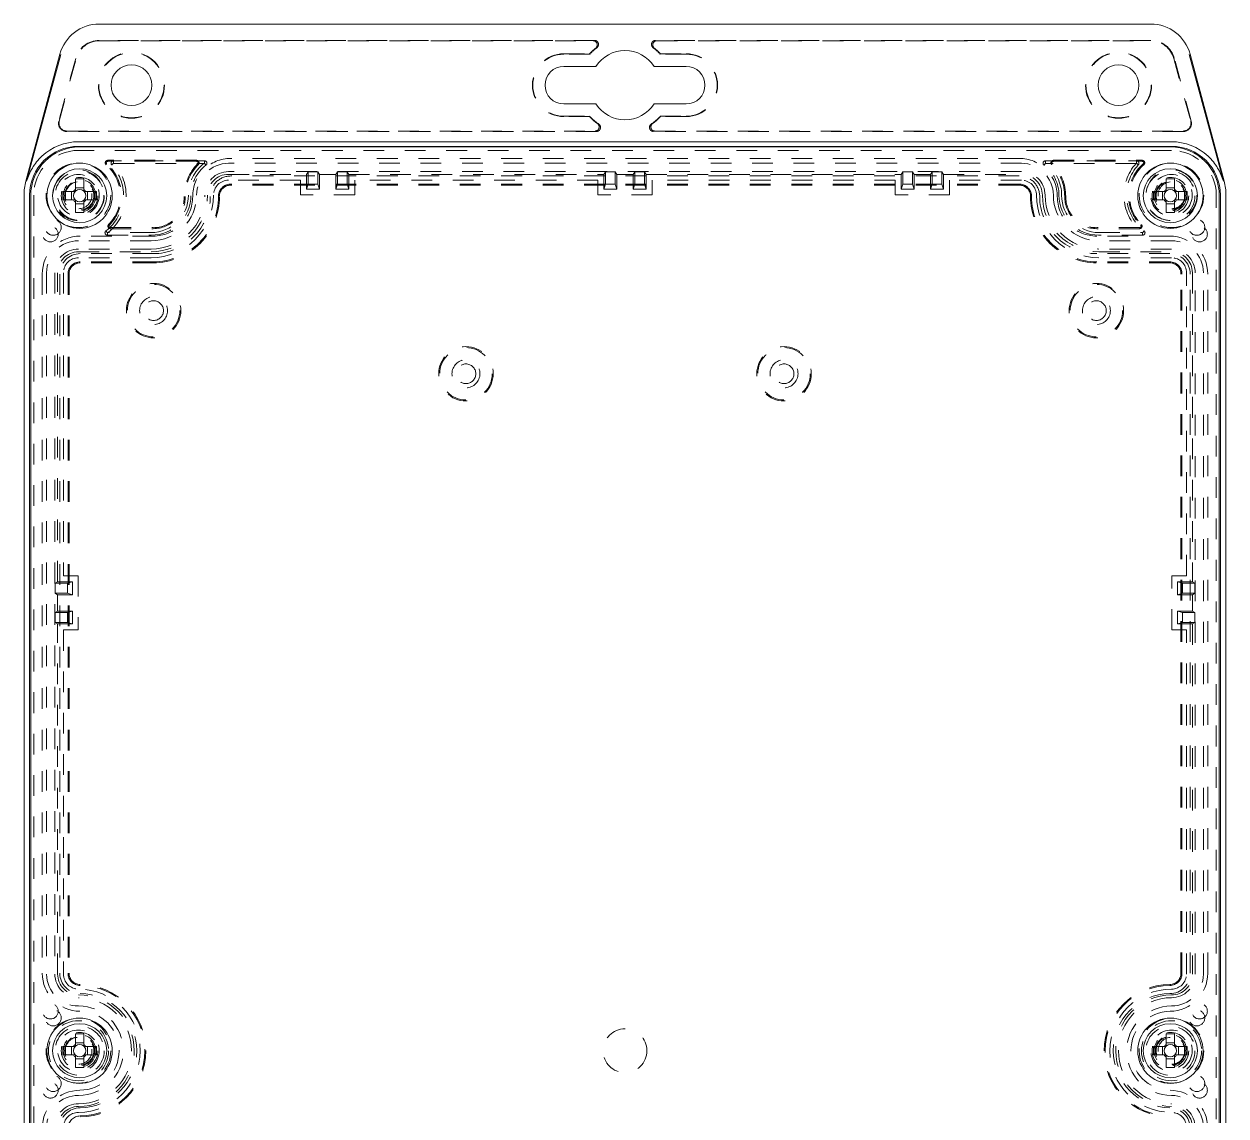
# Model space of a CAD drawing. Header units: inches. Extents: x 0.3 to 33.9, y 0.2 to 21.7.
# Drawn here: x 6.32 to 12.12, y 13.47 to 18.74 of the extents above; entities that cross this region are included whole.
import ezdxf

# ---------------------------------------------------------------- set-up
doc = ezdxf.new("R2010")
doc.units = ezdxf.units.IN
doc.header["$MEASUREMENT"] = 0
doc.linetypes.add('SLD-Dashed', pattern=[0.075, 0.05, -0.025])
doc.linetypes.add('SLD-Solid', pattern=[0])

msp = doc.modelspace()

# ---------------------------------------------------------------- linework, layer by layer
at = {"color": 7, "linetype": 'SLD-Solid', "lineweight": 15}
for p, q in [((11.7597, 18.7385), (6.6857, 18.7385)), ((6.4955, 18.5926), (6.3314, 17.9799)), ((6.335, 17.979), (6.4992, 18.5916)), ((11.9462, 18.5916), (12.1104, 17.979)), ((12.114, 17.9799), (11.9499, 18.5926)), ((8.9274, 18.5338), (9.082, 18.5338)), ((9.3634, 18.5338), (9.518, 18.5338)), ((9.082, 18.3527), (8.9274, 18.3527)), ((9.518, 18.3527), (9.3634, 18.3527)), ((11.8602, 18.1703), (6.5852, 18.1703)), ((11.8602, 18.1479), (6.5852, 18.1479)), ((11.8547, 18.1454), (6.5907, 18.1454)), ((6.5704, 17.9909), (6.611, 17.9909)), ((6.5704, 17.9432), (6.5704, 17.9909)), ((6.611, 17.9909), (6.611, 17.9432)), ((11.8344, 17.9909), (11.875, 17.9909)), ((11.8344, 17.9432), (11.8344, 17.9909)), ((11.875, 17.9909), (11.875, 17.9432)), ((6.5093, 17.9297), (6.557, 17.9297)), ((6.5093, 17.8892), (6.5093, 17.9297)), ((6.552, 17.9297), (6.552, 17.8892)), ((6.5604, 17.9297), (6.557, 17.9297)), ((6.611, 17.9481), (6.5704, 17.9481)), ((6.5704, 17.9432), (6.5704, 17.9397)), ((6.611, 17.9397), (6.611, 17.9432)), ((6.6245, 17.9297), (6.621, 17.9297)), ((6.6245, 17.9297), (6.6721, 17.9297)), ((6.6294, 17.8892), (6.6294, 17.9297)), ((6.6721, 17.9297), (6.6721, 17.8892)), ((11.7733, 17.9297), (11.821, 17.9297)), ((11.7733, 17.8892), (11.7733, 17.9297)), ((11.816, 17.9297), (11.816, 17.8892)), ((11.8244, 17.9297), (11.821, 17.9297)), ((11.875, 17.9481), (11.8344, 17.9481)), ((11.8344, 17.9432), (11.8344, 17.9397)), ((11.875, 17.9397), (11.875, 17.9432)), ((11.8885, 17.9297), (11.885, 17.9297)), ((11.8885, 17.9297), (11.9361, 17.9297)), ((11.8934, 17.8892), (11.8934, 17.9297)), ((11.9361, 17.9297), (11.9361, 17.8892)), ((6.3224, 17.9119), (6.3224, 9.6509)), ((6.3492, 17.9119), (6.3492, 9.6509)), ((6.3547, 17.9094), (6.3547, 9.6534)), ((6.557, 17.8892), (6.5093, 17.8892)), ((6.557, 17.8892), (6.5604, 17.8892)), ((6.5704, 17.8791), (6.5704, 17.8757)), ((6.5704, 17.828), (6.5704, 17.8757)), ((6.5704, 17.8707), (6.611, 17.8707)), ((6.611, 17.8757), (6.611, 17.8791)), ((6.611, 17.8757), (6.611, 17.828)), ((6.621, 17.8892), (6.6245, 17.8892)), ((6.6721, 17.8892), (6.6245, 17.8892)), ((11.821, 17.8892), (11.7733, 17.8892)), ((11.821, 17.8892), (11.8244, 17.8892)), ((11.8344, 17.8791), (11.8344, 17.8757)), ((11.8344, 17.828), (11.8344, 17.8757)), ((11.8344, 17.8707), (11.875, 17.8707)), ((11.875, 17.8757), (11.875, 17.8791)), ((11.875, 17.8757), (11.875, 17.828)), ((11.885, 17.8892), (11.8885, 17.8892)), ((11.9361, 17.8892), (11.8885, 17.8892)), ((12.0907, 9.6534), (12.0907, 17.9094)), ((12.0962, 9.6509), (12.0962, 17.9119)), ((12.123, 9.6509), (12.123, 17.9119)), ((6.611, 17.828), (6.5704, 17.828)), ((11.875, 17.828), (11.8344, 17.828)), ((6.5704, 13.8629), (6.611, 13.8629)), ((6.5704, 13.8152), (6.5704, 13.8629)), ((6.611, 13.8201), (6.5704, 13.8201)), ((6.5704, 13.8152), (6.5704, 13.8117)), ((6.611, 13.8629), (6.611, 13.8152)), ((6.611, 13.8117), (6.611, 13.8152)), ((11.8344, 13.8629), (11.875, 13.8629)), ((11.8344, 13.8152), (11.8344, 13.8629)), ((11.875, 13.8201), (11.8344, 13.8201)), ((11.8344, 13.8152), (11.8344, 13.8117)), ((11.875, 13.8629), (11.875, 13.8152)), ((11.875, 13.8117), (11.875, 13.8152)), ((6.5093, 13.8017), (6.557, 13.8017)), ((6.5093, 13.7612), (6.5093, 13.8017)), ((6.557, 13.7612), (6.5093, 13.7612)), ((6.552, 13.8017), (6.552, 13.7612)), ((6.5604, 13.8017), (6.557, 13.8017)), ((6.557, 13.7612), (6.5604, 13.7612)), ((6.5704, 13.7511), (6.5704, 13.7477)), ((6.5704, 13.7), (6.5704, 13.7477)), ((6.611, 13.7477), (6.611, 13.7511)), ((6.611, 13.7477), (6.611, 13.7)), ((6.6245, 13.8017), (6.621, 13.8017)), ((6.621, 13.7612), (6.6245, 13.7612)), ((6.6245, 13.8017), (6.6721, 13.8017)), ((6.6721, 13.7612), (6.6245, 13.7612)), ((6.6294, 13.7612), (6.6294, 13.8017)), ((6.6721, 13.8017), (6.6721, 13.7612)), ((11.7733, 13.8017), (11.821, 13.8017)), ((11.7733, 13.7612), (11.7733, 13.8017)), ((11.821, 13.7612), (11.7733, 13.7612)), ((11.816, 13.8017), (11.816, 13.7612)), ((11.8244, 13.8017), (11.821, 13.8017)), ((11.821, 13.7612), (11.8244, 13.7612)), ((11.8344, 13.7511), (11.8344, 13.7477)), ((11.8344, 13.7), (11.8344, 13.7477)), ((11.875, 13.7477), (11.875, 13.7511)), ((11.875, 13.7477), (11.875, 13.7)), ((11.8885, 13.8017), (11.885, 13.8017)), ((11.885, 13.7612), (11.8885, 13.7612)), ((11.8885, 13.8017), (11.9361, 13.8017)), ((11.9361, 13.7612), (11.8885, 13.7612)), ((11.8934, 13.7612), (11.8934, 13.8017)), ((11.9361, 13.8017), (11.9361, 13.7612)), ((6.5704, 13.7427), (6.611, 13.7427)), ((6.611, 13.7), (6.5704, 13.7)), ((11.8344, 13.7427), (11.875, 13.7427)), ((11.875, 13.7), (11.8344, 13.7))]:
    msp.add_line(p, q, dxfattribs=at)
at = {"color": 7, "linetype": 'SLD-Dashed', "lineweight": 0}
for p, q in [((9.0751, 18.6597), (6.6857, 18.6597)), ((6.6857, 18.6577), (9.069, 18.6577)), ((11.7597, 18.6597), (9.3703, 18.6597)), ((9.3764, 18.6577), (11.7597, 18.6577)), ((6.5716, 18.5722), (6.4904, 18.2693)), ((6.4924, 18.2688), (6.5736, 18.5717)), ((8.9274, 18.5949), (9.0519, 18.5949)), ((9.0528, 18.5928), (8.9274, 18.5928)), ((9.0519, 18.5949), (9.0528, 18.5928)), ((9.3935, 18.5949), (9.3926, 18.5928)), ((9.518, 18.5928), (9.3926, 18.5928)), ((9.3935, 18.5949), (9.518, 18.5949)), ((11.8718, 18.5717), (11.953, 18.2688)), ((11.955, 18.2693), (11.8738, 18.5722)), ((8.9274, 18.2936), (9.0528, 18.2936)), ((9.0519, 18.2915), (8.9274, 18.2915)), ((9.0519, 18.2915), (9.0528, 18.2936)), ((9.3935, 18.2915), (9.3926, 18.2936)), ((9.3926, 18.2936), (9.518, 18.2936)), ((9.518, 18.2915), (9.3935, 18.2915)), ((6.5284, 18.2218), (9.0782, 18.2218)), ((9.0848, 18.2197), (6.5284, 18.2197)), ((11.917, 18.2197), (9.3606, 18.2197)), ((9.3672, 18.2218), (11.917, 18.2218)), ((11.8602, 18.1282), (6.5852, 18.1282)), ((7.155, 18.0804), (6.7263, 18.0804)), ((7.155, 18.0756), (6.7263, 18.0756)), ((6.7543, 18.0661), (6.7455, 18.0582)), ((6.7543, 18.0661), (6.7543, 18.0779)), ((7.1934, 18.0779), (6.7543, 18.0779)), ((6.7562, 18.0652), (6.7543, 18.0661)), ((6.7562, 18.0652), (7.1908, 18.0652)), ((7.1934, 18.0661), (7.1934, 18.0779)), ((7.1934, 18.0661), (7.2005, 18.0567)), ((11.1362, 18.0659), (7.3092, 18.0659)), ((11.1257, 18.0898), (7.3197, 18.0898)), ((11.252, 18.0661), (11.2449, 18.0567)), ((11.252, 18.0779), (11.6911, 18.0779)), ((11.252, 18.0661), (11.252, 18.0779)), ((11.6892, 18.0652), (11.2546, 18.0652)), ((11.2904, 18.0804), (11.7191, 18.0804)), ((11.2904, 18.0756), (11.7191, 18.0756)), ((11.6892, 18.0652), (11.6911, 18.0661)), ((11.6911, 18.0661), (11.6911, 18.0779)), ((11.6911, 18.0661), (11.6999, 18.0582)), ((11.1362, 18.0259), (7.3092, 18.0259)), ((7.3092, 18.0127), (7.6851, 18.0127)), ((7.6561, 17.9843), (7.3092, 17.9843)), ((11.1257, 18.0048), (7.3197, 18.0048)), ((7.6561, 17.9137), (7.6561, 17.9843)), ((7.6851, 18.0127), (7.693, 18.025)), ((7.6851, 18.0127), (7.6851, 17.9404)), ((7.693, 18.025), (7.74, 18.025)), ((7.693, 17.965), (7.693, 18.025)), ((7.74, 18.025), (7.7478, 18.0127)), ((7.74, 18.025), (7.74, 17.965)), ((7.7478, 18.0127), (7.8266, 18.0127)), ((7.7478, 17.9404), (7.7478, 18.0127)), ((7.8266, 18.0127), (7.8344, 18.025)), ((7.8266, 18.0127), (7.8266, 17.9404)), ((7.8344, 18.025), (7.8814, 18.025)), ((7.8344, 17.965), (7.8344, 18.025)), ((7.8814, 18.025), (7.8893, 18.0127)), ((7.8814, 18.025), (7.8814, 17.965)), ((7.8893, 18.0127), (9.1206, 18.0127)), ((7.8893, 17.9404), (7.8893, 18.0127)), ((9.0916, 17.9843), (7.9183, 17.9843)), ((7.9183, 17.9843), (7.9183, 17.9137)), ((9.0916, 17.9137), (9.0916, 17.9843)), ((9.1206, 18.0127), (9.1285, 18.025)), ((9.1206, 18.0127), (9.1206, 17.9404)), ((9.1285, 18.025), (9.1755, 18.025)), ((9.1285, 17.965), (9.1285, 18.025)), ((9.1755, 18.025), (9.1833, 18.0127)), ((9.1755, 18.025), (9.1755, 17.965)), ((9.1833, 18.0127), (9.2621, 18.0127)), ((9.1833, 17.9404), (9.1833, 18.0127)), ((9.2699, 18.025), (9.2621, 18.0127)), ((9.2621, 17.9404), (9.2621, 18.0127)), ((9.3169, 18.025), (9.2699, 18.025)), ((9.2699, 18.025), (9.2699, 17.965)), ((9.3248, 18.0127), (9.3169, 18.025)), ((9.3169, 17.965), (9.3169, 18.025)), ((9.3248, 18.0127), (10.5561, 18.0127)), ((9.3248, 18.0127), (9.3248, 17.9404)), ((10.5271, 17.9843), (9.3538, 17.9843)), ((9.3538, 17.9843), (9.3538, 17.9137)), ((10.5271, 17.9137), (10.5271, 17.9843)), ((10.564, 18.025), (10.5561, 18.0127)), ((10.5561, 17.9404), (10.5561, 18.0127)), ((10.611, 18.025), (10.564, 18.025)), ((10.564, 18.025), (10.564, 17.965)), ((10.6188, 18.0127), (10.611, 18.025)), ((10.611, 17.965), (10.611, 18.025)), ((10.6188, 18.0127), (10.6976, 18.0127)), ((10.6188, 18.0127), (10.6188, 17.9404)), ((10.7054, 18.025), (10.6976, 18.0127)), ((10.6976, 17.9404), (10.6976, 18.0127)), ((10.7524, 18.025), (10.7054, 18.025)), ((10.7054, 18.025), (10.7054, 17.965)), ((10.7603, 18.0127), (10.7524, 18.025)), ((10.7524, 17.965), (10.7524, 18.025)), ((10.7603, 18.0127), (11.1362, 18.0127)), ((10.7603, 18.0127), (10.7603, 17.9404)), ((10.7893, 17.9843), (10.7893, 17.9137)), ((11.1362, 17.9843), (10.7893, 17.9843)), ((6.557, 17.9297), (6.552, 17.9297)), ((6.6294, 17.9297), (6.6245, 17.9297)), ((11.1257, 17.9654), (7.3197, 17.9654)), ((11.1257, 17.9607), (7.3197, 17.9607)), ((7.6851, 17.9404), (7.693, 17.965)), ((7.6851, 17.9404), (7.7478, 17.9404)), ((7.74, 17.965), (7.693, 17.965)), ((7.7478, 17.9404), (7.74, 17.965)), ((7.8266, 17.9404), (7.8344, 17.965)), ((7.8266, 17.9404), (7.8893, 17.9404)), ((7.8814, 17.965), (7.8344, 17.965)), ((7.8893, 17.9404), (7.8814, 17.965)), ((9.1206, 17.9404), (9.1285, 17.965)), ((9.1206, 17.9404), (9.1833, 17.9404)), ((9.1755, 17.965), (9.1285, 17.965)), ((9.1833, 17.9404), (9.1755, 17.965)), ((9.2621, 17.9404), (9.2699, 17.965)), ((9.3248, 17.9404), (9.2621, 17.9404)), ((9.2699, 17.965), (9.3169, 17.965)), ((9.3248, 17.9404), (9.3169, 17.965)), ((10.5561, 17.9404), (10.564, 17.965)), ((10.6188, 17.9404), (10.5561, 17.9404)), ((10.564, 17.965), (10.611, 17.965)), ((10.6188, 17.9404), (10.611, 17.965)), ((10.6976, 17.9404), (10.7054, 17.965)), ((10.7603, 17.9404), (10.6976, 17.9404)), ((10.7054, 17.965), (10.7524, 17.965)), ((10.7603, 17.9404), (10.7524, 17.965)), ((11.821, 17.9297), (11.816, 17.9297)), ((11.8934, 17.9297), (11.8885, 17.9297)), ((6.3689, 17.9119), (6.3689, 9.6509)), ((6.552, 17.8892), (6.557, 17.8892)), ((6.6245, 17.8892), (6.6294, 17.8892)), ((7.9183, 17.9137), (7.6561, 17.9137)), ((9.3538, 17.9137), (9.0916, 17.9137)), ((10.7893, 17.9137), (10.5271, 17.9137)), ((11.816, 17.8892), (11.821, 17.8892)), ((11.8885, 17.8892), (11.8934, 17.8892)), ((12.0765, 9.6509), (12.0765, 17.9119)), ((6.7393, 17.7553), (6.9457, 17.7553)), ((6.7393, 17.7504), (6.9457, 17.7504)), ((11.7061, 17.7553), (11.4997, 17.7553)), ((11.7061, 17.7504), (11.4997, 17.7504)), ((6.9352, 17.6919), (6.5852, 17.6919)), ((6.9457, 17.7148), (6.5937, 17.7148)), ((6.7249, 17.7307), (6.7177, 17.7401)), ((6.7249, 17.7307), (6.7249, 17.7189)), ((6.7249, 17.7189), (6.9352, 17.7189)), ((6.9352, 17.7316), (6.7275, 17.7316)), ((11.8517, 17.7148), (11.4997, 17.7148)), ((11.5102, 17.7316), (11.7179, 17.7316)), ((11.7205, 17.7189), (11.5102, 17.7189)), ((11.8602, 17.6919), (11.5102, 17.6919)), ((11.7205, 17.7307), (11.7277, 17.7401)), ((11.7205, 17.7307), (11.7205, 17.7189)), ((6.9352, 17.6519), (6.5852, 17.6519)), ((6.5852, 17.6387), (6.9352, 17.6387)), ((11.8602, 17.6519), (11.5102, 17.6519)), ((11.5102, 17.6387), (11.8602, 17.6387)), ((6.9352, 17.6103), (6.5852, 17.6103)), ((6.9457, 17.6298), (6.5937, 17.6298)), ((6.9457, 17.5904), (6.5937, 17.5904)), ((6.9457, 17.5857), (6.5937, 17.5857)), ((11.8517, 17.6298), (11.4997, 17.6298)), ((11.8517, 17.5904), (11.4997, 17.5904)), ((11.8517, 17.5857), (11.4997, 17.5857)), ((11.8602, 17.6103), (11.5102, 17.6103)), ((6.4103, 17.5314), (6.4103, 14.1554)), ((6.4312, 17.5379), (6.4312, 14.1514)), ((6.4712, 17.5379), (6.4712, 14.1514)), ((6.4844, 16.046), (6.4844, 17.5379)), ((6.4953, 17.5314), (6.4953, 14.1554)), ((6.5128, 17.5379), (6.5128, 16.075)), ((6.5347, 17.5314), (6.5347, 14.1554)), ((6.5394, 17.5314), (6.5394, 14.1554)), ((11.906, 14.1554), (11.906, 17.5314)), ((11.9107, 14.1554), (11.9107, 17.5314)), ((11.9326, 16.075), (11.9326, 17.5379)), ((11.9501, 14.1554), (11.9501, 17.5314)), ((11.961, 17.5379), (11.961, 16.046)), ((11.9742, 14.1514), (11.9742, 17.5379)), ((12.0142, 14.1514), (12.0142, 17.5379)), ((12.0351, 14.1554), (12.0351, 17.5314)), ((6.5128, 16.075), (6.5835, 16.075)), ((6.5835, 16.075), (6.5835, 15.8129)), ((11.8619, 16.075), (11.9326, 16.075)), ((11.8619, 15.8129), (11.8619, 16.075)), ((6.4721, 16.0382), (6.4844, 16.046)), ((6.4721, 15.9912), (6.4721, 16.0382)), ((6.4721, 16.0382), (6.5321, 16.0382)), ((6.5567, 16.046), (6.4844, 16.046)), ((6.5567, 16.046), (6.5321, 16.0382)), ((6.5321, 16.0382), (6.5321, 15.9912)), ((6.5567, 15.9833), (6.5567, 16.046)), ((11.8887, 16.046), (11.9133, 16.0382)), ((11.8887, 16.046), (11.961, 16.046)), ((11.8887, 15.9833), (11.8887, 16.046)), ((11.9733, 16.0382), (11.9133, 16.0382)), ((11.9133, 16.0382), (11.9133, 15.9912)), ((11.9733, 16.0382), (11.961, 16.046)), ((11.9733, 15.9912), (11.9733, 16.0382)), ((6.4844, 15.9833), (6.4721, 15.9912)), ((6.5321, 15.9912), (6.4721, 15.9912)), ((6.4844, 15.9045), (6.4844, 15.9833)), ((6.4844, 15.9833), (6.5567, 15.9833)), ((6.5567, 15.9833), (6.5321, 15.9912)), ((11.8887, 15.9833), (11.9133, 15.9912)), ((11.961, 15.9833), (11.8887, 15.9833)), ((11.9133, 15.9912), (11.9733, 15.9912)), ((11.961, 15.9833), (11.9733, 15.9912)), ((11.961, 15.9833), (11.961, 15.9045)), ((6.4721, 15.8967), (6.4844, 15.9045)), ((6.4721, 15.8497), (6.4721, 15.8967)), ((6.4721, 15.8967), (6.5321, 15.8967)), ((6.5567, 15.9045), (6.4844, 15.9045)), ((6.5567, 15.9045), (6.5321, 15.8967)), ((6.5321, 15.8967), (6.5321, 15.8497)), ((6.5567, 15.8418), (6.5567, 15.9045)), ((11.8887, 15.9045), (11.9133, 15.8967)), ((11.8887, 15.9045), (11.961, 15.9045)), ((11.8887, 15.8418), (11.8887, 15.9045)), ((11.9733, 15.8967), (11.9133, 15.8967)), ((11.9133, 15.8967), (11.9133, 15.8497)), ((11.9733, 15.8967), (11.961, 15.9045)), ((11.9733, 15.8497), (11.9733, 15.8967)), ((6.4844, 15.8418), (6.4721, 15.8497)), ((6.5321, 15.8497), (6.4721, 15.8497)), ((6.4844, 14.1514), (6.4844, 15.8418)), ((6.4844, 15.8418), (6.5567, 15.8418)), ((6.5567, 15.8418), (6.5321, 15.8497)), ((11.8887, 15.8418), (11.9133, 15.8497)), ((11.961, 15.8418), (11.8887, 15.8418)), ((11.9133, 15.8497), (11.9733, 15.8497)), ((11.961, 15.8418), (11.9733, 15.8497)), ((11.961, 15.8418), (11.961, 14.1514)), ((6.5835, 15.8129), (6.5128, 15.8129)), ((6.5128, 15.8129), (6.5128, 14.1514)), ((11.9326, 15.8129), (11.8619, 15.8129)), ((11.9326, 14.1514), (11.9326, 15.8129)), ((6.557, 13.8017), (6.552, 13.8017)), ((6.552, 13.7612), (6.557, 13.7612)), ((6.6294, 13.8017), (6.6245, 13.8017)), ((6.6245, 13.7612), (6.6294, 13.7612)), ((11.821, 13.8017), (11.816, 13.8017)), ((11.816, 13.7612), (11.821, 13.7612)), ((11.8934, 13.8017), (11.8885, 13.8017)), ((11.8885, 13.7612), (11.8934, 13.7612))]:
    msp.add_line(p, q, dxfattribs=at)
for centre, radius in [((6.8408, 18.4432), 0.1595), ((6.8408, 18.4432), 0.1575), ((11.6046, 18.4432), 0.1595), ((11.6046, 18.4432), 0.1575), ((6.5852, 17.9119), 0.156), ((11.8602, 17.9119), 0.156), ((6.5852, 17.9119), 0.123), ((6.5907, 17.9094), 0.1187), ((6.5852, 17.9119), 0.1), ((6.5907, 17.9094), 0.0885), ((6.5907, 17.9094), 0.0787), ((6.5907, 17.9094), 0.0725), ((11.8547, 17.9094), 0.1187), ((11.8602, 17.9119), 0.123), ((11.8602, 17.9119), 0.1), ((11.8547, 17.9094), 0.0885), ((11.8547, 17.9094), 0.0787), ((11.8547, 17.9094), 0.0725), ((6.5852, 17.9119), 0.065), ((6.5907, 17.9094), 0.0689), ((11.8547, 17.9094), 0.0689), ((11.8602, 17.9119), 0.065), ((6.4497, 17.7243), 0.0375), ((6.4632, 17.7569), 0.0385), ((11.9822, 17.7569), 0.0385), ((11.9957, 17.7243), 0.0375), ((6.9477, 17.3547), 0.1313), ((6.9477, 17.3547), 0.1265), ((11.4977, 17.3547), 0.1313), ((11.4977, 17.3547), 0.1265), ((6.9477, 17.3547), 0.0675), ((6.9477, 17.3547), 0.0475), ((11.4977, 17.3547), 0.0675), ((11.4977, 17.3547), 0.0475), ((8.4552, 17.0499), 0.1313), ((8.4552, 17.0499), 0.1265), ((9.9902, 17.0499), 0.1313), ((9.9902, 17.0499), 0.1265), ((8.4552, 17.0499), 0.0675), ((9.9902, 17.0499), 0.0675), ((8.4552, 17.0499), 0.0475), ((9.9902, 17.0499), 0.0475), ((6.4497, 13.9724), 0.0375), ((11.9957, 13.9724), 0.0375), ((6.4632, 13.9399), 0.0385), ((6.5852, 13.7814), 0.156), ((6.5852, 13.7814), 0.145), ((11.8602, 13.7814), 0.156), ((11.8602, 13.7814), 0.145), ((11.9822, 13.9399), 0.0385), ((6.5907, 13.7814), 0.1187), ((6.5852, 13.7814), 0.1), ((6.5907, 13.7814), 0.0885), ((9.2227, 13.7814), 0.106), ((11.8547, 13.7814), 0.1187), ((11.8602, 13.7814), 0.1), ((11.8547, 13.7814), 0.0885), ((6.5907, 13.7814), 0.0787), ((6.5907, 13.7814), 0.0725), ((6.5852, 13.7814), 0.065), ((6.5907, 13.7814), 0.0689), ((11.8547, 13.7814), 0.0787), ((11.8547, 13.7814), 0.0725), ((11.8547, 13.7814), 0.0689), ((11.8602, 13.7814), 0.065), ((6.4632, 13.6229), 0.0385), ((11.9822, 13.6229), 0.0385), ((6.4497, 13.5904), 0.0375), ((11.9957, 13.5904), 0.0375)]:
    msp.add_circle(centre, radius, dxfattribs=at)
at = {"color": 7, "linetype": 'SLD-Solid', "lineweight": 15}
for centre, radius in [((6.8408, 18.4432), 0.0984), ((11.6046, 18.4432), 0.0984), ((6.5907, 17.9094), 0.1575), ((6.5907, 17.9094), 0.1305), ((11.8547, 17.9094), 0.1575), ((11.8547, 17.9094), 0.1305), ((6.5907, 13.7814), 0.1575), ((11.8547, 13.7814), 0.1575), ((6.5907, 13.7814), 0.1305), ((11.8547, 13.7814), 0.1305)]:
    msp.add_circle(centre, radius, dxfattribs=at)
for centre, radius, start, end in [((6.6857, 18.5416), 0.1969, 90, 165), ((11.7597, 18.5416), 0.1969, 15, 90), ((9.2227, 18.4432), 0.1673, 32.76376, 147.23624), ((8.9274, 18.4432), 0.0906, 90, 270), ((9.518, 18.4432), 0.0906, 270, 90), ((9.2227, 18.4432), 0.1673, 212.76376, 327.23624), ((6.5852, 17.9119), 0.2583, 90, 133.237), ((11.8602, 17.9119), 0.2583, 46.763, 90), ((6.5852, 17.9119), 0.236, 90, 180), ((6.5907, 17.9094), 0.236, 90, 180), ((11.8547, 17.9094), 0.236, 0, 90), ((11.8602, 17.9119), 0.236, 0, 90), ((6.5852, 17.9119), 0.2628, 165, 180), ((6.5907, 17.9094), 0.0365, 123.79034, 146.20966), ((6.5907, 17.9094), 0.03, 137.50515, 222.49485), ((6.5907, 17.9094), 0.03, 132.49485, 137.50515), ((6.5907, 17.9094), 0.03, 47.50515, 132.49485), ((6.5907, 17.9094), 0.0365, 33.79034, 56.20966), ((6.5907, 17.9094), 0.03, 42.49485, 47.50515), ((6.5907, 17.9094), 0.03, 317.50515, 42.49485), ((11.8547, 17.9094), 0.0365, 123.79034, 146.20966), ((11.8547, 17.9094), 0.03, 137.50515, 222.49485), ((11.8547, 17.9094), 0.03, 132.49485, 137.50515), ((11.8547, 17.9094), 0.03, 47.50515, 132.49485), ((11.8547, 17.9094), 0.0365, 33.79034, 56.20966), ((11.8547, 17.9094), 0.03, 42.49485, 47.50515), ((11.8547, 17.9094), 0.03, 317.50515, 42.49485), ((11.8602, 17.9119), 0.2628, 0, 15), ((6.5907, 17.9094), 0.0365, 213.79034, 236.20966), ((6.5907, 17.9094), 0.03, 222.49485, 227.50515), ((6.5907, 17.9094), 0.03, 227.50515, 312.49485), ((6.5907, 17.9094), 0.0365, 303.79034, 326.20966), ((6.5907, 17.9094), 0.03, 312.49485, 317.50515), ((11.8547, 17.9094), 0.0365, 213.79034, 236.20966), ((11.8547, 17.9094), 0.03, 222.49485, 227.50515), ((11.8547, 17.9094), 0.03, 227.50515, 312.49485), ((11.8547, 17.9094), 0.0365, 303.79034, 326.20966), ((11.8547, 17.9094), 0.03, 312.49485, 317.50515), ((6.5907, 13.7814), 0.0365, 123.79034, 146.20966), ((6.5907, 13.7814), 0.03, 47.50515, 132.49485), ((6.5907, 13.7814), 0.0365, 33.79034, 56.20966), ((11.8547, 13.7814), 0.0365, 123.79034, 146.20966), ((11.8547, 13.7814), 0.03, 47.50515, 132.49485), ((11.8547, 13.7814), 0.0365, 33.79034, 56.20966), ((6.5907, 13.7814), 0.0365, 213.79034, 236.20966), ((6.5907, 13.7814), 0.03, 137.50515, 222.49485), ((6.5907, 13.7814), 0.03, 132.49485, 137.50515), ((6.5907, 13.7814), 0.03, 222.49485, 227.50515), ((6.5907, 13.7814), 0.03, 227.50515, 312.49485), ((6.5907, 13.7814), 0.03, 42.49485, 47.50515), ((6.5907, 13.7814), 0.0365, 303.79034, 326.20966), ((6.5907, 13.7814), 0.03, 312.49485, 317.50515), ((6.5907, 13.7814), 0.03, 317.50515, 42.49485), ((11.8547, 13.7814), 0.0365, 213.79034, 236.20966), ((11.8547, 13.7814), 0.03, 137.50515, 222.49485), ((11.8547, 13.7814), 0.03, 132.49485, 137.50515), ((11.8547, 13.7814), 0.03, 222.49485, 227.50515), ((11.8547, 13.7814), 0.03, 227.50515, 312.49485), ((11.8547, 13.7814), 0.03, 42.49485, 47.50515), ((11.8547, 13.7814), 0.0365, 303.79034, 326.20966), ((11.8547, 13.7814), 0.03, 312.49485, 317.50515), ((11.8547, 13.7814), 0.03, 317.50515, 42.49485)]:
    msp.add_arc(centre, radius, start, end, dxfattribs=at)
at = {"color": 7, "linetype": 'SLD-Dashed', "lineweight": 0}
for centre, radius, start, end in [((6.6857, 18.5416), 0.1181, 90, 165), ((6.6857, 18.5416), 0.116, 90, 165), ((9.2227, 18.4432), 0.2284, 128.27324, 138.3997), ((9.2227, 18.4432), 0.2264, 126.8678, 138.63378), ((9.2227, 18.4432), 0.2264, 41.36622, 53.1322), ((9.2227, 18.4432), 0.2284, 41.6003, 51.72676), ((11.7597, 18.5416), 0.1181, 15, 90), ((11.7597, 18.5416), 0.116, 15, 90), ((8.9274, 18.4432), 0.1517, 90, 270), ((8.9274, 18.4432), 0.1496, 90, 270), ((9.518, 18.4432), 0.1517, 270, 90), ((9.518, 18.4432), 0.1496, 270, 90), ((9.2227, 18.4432), 0.2284, 221.6003, 234.3893), ((9.2227, 18.4432), 0.2264, 221.36622, 235.91246), ((9.2227, 18.4432), 0.2264, 304.08754, 318.63378), ((9.2227, 18.4432), 0.2284, 305.6107, 318.3997), ((6.5284, 18.2591), 0.0394, 165, 270), ((6.5284, 18.2591), 0.0373, 165, 270), ((11.917, 18.2591), 0.0394, 270, 15), ((11.917, 18.2591), 0.0373, 270, 15), ((6.5852, 17.9119), 0.2163, 90, 180), ((11.8602, 17.9119), 0.2163, 0, 90), ((6.7263, 18.0684), 0.012, 90, 229.53173), ((6.5852, 17.9119), 0.217, 307.63923, 42.36649), ((6.5907, 17.9094), 0.197, 315.30366, 49.53173), ((6.7263, 18.0684), 0.00716, 90, 229.53173), ((6.5907, 17.9094), 0.2018, 315.30366, 49.53173), ((6.5852, 17.9119), 0.2297, 308.27948, 41.87053), ((6.7543, 18.0661), 0.0118, 90, 222.36649), ((7.3197, 17.9064), 0.2238, 135.46871, 180.1532), ((7.3197, 17.9064), 0.219, 135.46871, 180.1532), ((7.3092, 17.9119), 0.1937, 127.67379, 180), ((7.3092, 17.9119), 0.181, 126.89953, 180), ((7.3197, 17.9064), 0.1834, 90, 180.1532), ((7.155, 18.0684), 0.012, 315.46871, 90), ((7.155, 18.0684), 0.00716, 315.46871, 90), ((7.3092, 17.9119), 0.154, 90, 180), ((7.1934, 18.0661), 0.0118, 306.89953, 90), ((11.1257, 17.9064), 0.1834, 359.8468, 90), ((11.1362, 17.9119), 0.154, 0, 90), ((11.252, 18.0661), 0.0118, 90, 233.10047), ((11.1362, 17.9119), 0.181, 0, 53.10047), ((11.1362, 17.9119), 0.1937, 0, 52.32621), ((11.2904, 18.0684), 0.012, 90, 224.53129), ((11.1257, 17.9064), 0.219, 359.8468, 44.53129), ((11.2904, 18.0684), 0.00716, 90, 224.53129), ((11.1257, 17.9064), 0.2238, 359.8468, 44.53129), ((11.8602, 17.9119), 0.2297, 138.12947, 231.72052), ((11.8602, 17.9119), 0.217, 137.63351, 232.36077), ((11.8547, 17.9094), 0.2018, 130.46827, 224.69634), ((11.8547, 17.9094), 0.197, 130.46827, 224.69634), ((11.6911, 18.0661), 0.0118, 317.63351, 90), ((11.7191, 18.0684), 0.012, 310.46827, 90), ((11.7191, 18.0684), 0.00716, 310.46827, 90), ((7.3092, 17.9119), 0.114, 90, 180), ((7.3092, 17.9119), 0.1008, 90, 180), ((7.3197, 17.9064), 0.0984, 90, 180.1532), ((7.3092, 17.9119), 0.0724, 90, 180), ((11.1257, 17.9064), 0.0984, 359.8468, 90), ((11.1362, 17.9119), 0.114, 0, 90), ((11.1362, 17.9119), 0.1008, 0, 90), ((11.1362, 17.9119), 0.0724, 0, 90), ((7.3197, 17.9064), 0.059, 90, 180.1532), ((7.3197, 17.9064), 0.0543, 90, 180.1532), ((11.1257, 17.9064), 0.059, 359.8468, 90), ((11.1257, 17.9064), 0.0543, 359.8468, 90), ((6.9352, 17.9119), 0.3016, 270, 0), ((6.9352, 17.9119), 0.26, 270, 0), ((6.9352, 17.9119), 0.2732, 270, 0), ((6.9352, 17.9119), 0.22, 270, 0), ((6.9352, 17.9119), 0.193, 270, 0), ((6.9352, 17.9119), 0.1803, 270, 0), ((6.9457, 17.9054), 0.3197, 270, 0.1532), ((6.9457, 17.9054), 0.315, 270, 0.1532), ((6.9457, 17.9054), 0.2756, 270, 0.1532), ((6.9457, 17.9054), 0.1906, 270, 0.1532), ((6.9457, 17.9054), 0.1502, 270, 0.1532), ((6.9457, 17.9054), 0.155, 270, 0.1532), ((11.4997, 17.9054), 0.3197, 179.8468, 270), ((11.4997, 17.9054), 0.315, 179.8468, 270), ((11.5102, 17.9119), 0.3016, 180, 270), ((11.4997, 17.9054), 0.2756, 179.8468, 270), ((11.5102, 17.9119), 0.2732, 180, 270), ((11.5102, 17.9119), 0.26, 180, 270), ((11.5102, 17.9119), 0.22, 180, 270), ((11.4997, 17.9054), 0.1906, 179.8468, 270), ((11.5102, 17.9119), 0.193, 180, 270), ((11.5102, 17.9119), 0.1803, 180, 270), ((11.4997, 17.9054), 0.155, 179.8468, 270), ((11.4997, 17.9054), 0.1502, 179.8468, 270), ((6.7393, 17.7624), 0.012, 135.30366, 270), ((6.7393, 17.7624), 0.00716, 135.30366, 270), ((11.7061, 17.7624), 0.012, 270, 44.69634), ((11.7061, 17.7624), 0.00716, 270, 44.69634), ((6.5937, 17.5314), 0.1834, 90, 180), ((6.5852, 17.5379), 0.154, 90, 180), ((6.7249, 17.7307), 0.0118, 127.63923, 270), ((11.7205, 17.7307), 0.0118, 270, 52.36077), ((11.8517, 17.5314), 0.1834, 0, 90), ((11.8602, 17.5379), 0.154, 360, 90), ((6.5852, 17.5379), 0.114, 90, 180), ((6.5852, 17.5379), 0.1008, 90, 180), ((11.8602, 17.5379), 0.114, 0, 90), ((11.8602, 17.5379), 0.1008, 0, 90), ((6.5937, 17.5314), 0.0984, 90, 180), ((6.5852, 17.5379), 0.0724, 90, 180), ((6.5937, 17.5314), 0.059, 90, 180), ((6.5937, 17.5314), 0.0543, 90, 180), ((11.8517, 17.5314), 0.0984, 0, 90), ((11.8517, 17.5314), 0.059, 0, 90), ((11.8517, 17.5314), 0.0543, 0, 90), ((11.8602, 17.5379), 0.0724, 0, 90), ((6.5937, 14.1554), 0.1834, 180, 269.5404), ((6.5937, 14.1554), 0.0984, 180, 269.5404), ((6.5937, 14.1554), 0.059, 180, 269.5404), ((6.5937, 14.1554), 0.0543, 180, 269.5404), ((11.8517, 14.1554), 0.0543, 270.4596, 0), ((11.8517, 14.1554), 0.059, 270.4596, 0), ((11.8517, 14.1554), 0.0984, 270.4596, 0), ((11.8517, 14.1554), 0.1834, 270.4596, 0), ((6.5852, 14.1514), 0.154, 180, 270), ((6.5852, 14.1514), 0.114, 180, 270), ((6.5852, 14.1514), 0.1008, 180, 270), ((6.5852, 14.1514), 0.0724, 180, 270), ((6.5907, 13.7814), 0.315, 270.4596, 89.5404), ((6.5907, 13.7814), 0.3197, 270.4596, 89.5404), ((11.8547, 13.7814), 0.3197, 90.4596, 269.5404), ((11.8547, 13.7814), 0.315, 90.4596, 269.5404), ((11.8602, 14.1514), 0.0724, 270, 0), ((11.8602, 14.1514), 0.114, 270, 0), ((11.8602, 14.1514), 0.1008, 270, 0), ((11.8602, 14.1514), 0.154, 270, 0), ((6.5852, 13.7814), 0.2976, 270, 90), ((6.5852, 13.7814), 0.2692, 270, 90), ((6.5852, 13.7814), 0.256, 270, 90), ((6.5907, 13.7814), 0.2756, 270.4596, 89.5404), ((11.8602, 13.7814), 0.2976, 90, 270), ((11.8547, 13.7814), 0.2756, 90.4596, 269.5404), ((11.8602, 13.7814), 0.2692, 90, 270), ((11.8602, 13.7814), 0.256, 90, 270), ((6.5852, 13.7814), 0.216, 270, 90), ((11.8602, 13.7814), 0.216, 90, 270), ((6.5907, 13.7814), 0.1906, 270.4596, 89.5404), ((11.8547, 13.7814), 0.1906, 90.4596, 269.5404), ((6.5937, 13.4074), 0.1834, 90.4596, 180), ((11.8517, 13.4074), 0.1834, 0, 89.5404), ((6.5852, 13.4114), 0.154, 90, 180), ((6.5852, 13.4114), 0.114, 90, 180), ((11.8602, 13.4114), 0.154, 0, 90), ((11.8602, 13.4114), 0.114, 0, 90), ((6.5852, 13.4114), 0.1008, 90, 180), ((6.5937, 13.4074), 0.0984, 90.4596, 180), ((6.5852, 13.4114), 0.0724, 90, 180), ((6.5937, 13.4074), 0.059, 90.4596, 180), ((11.8517, 13.4074), 0.0984, 0, 89.5404), ((11.8602, 13.4114), 0.1008, 0, 90), ((11.8602, 13.4114), 0.0724, 0, 90)]:
    msp.add_arc(centre, radius, start, end, dxfattribs=at)
for points in [[(9.069, 18.6577), (9.0731, 18.6577), (9.0771, 18.6564), (9.0837, 18.6517), (9.0863, 18.6483), (9.0889, 18.6406), (9.089, 18.6364), (9.0868, 18.6286), (9.0844, 18.6251), (9.0812, 18.6225)], [(9.0869, 18.6243), (9.0902, 18.6268), (9.0926, 18.6303), (9.0951, 18.6381), (9.0951, 18.6424), (9.0925, 18.6501), (9.0899, 18.6536), (9.0833, 18.6584), (9.0792, 18.6597), (9.0751, 18.6597)], [(9.3703, 18.6597), (9.3662, 18.6597), (9.3622, 18.6584), (9.3555, 18.6536), (9.3529, 18.6502), (9.3504, 18.6424), (9.3503, 18.6381), (9.3527, 18.6303), (9.3552, 18.6268), (9.3585, 18.6243)], [(9.3642, 18.6225), (9.361, 18.6251), (9.3586, 18.6286), (9.3564, 18.6364), (9.3565, 18.6406), (9.3591, 18.6483), (9.3617, 18.6517), (9.3683, 18.6564), (9.3723, 18.6577), (9.3764, 18.6577)], [(9.0897, 18.2575), (9.0931, 18.2551), (9.0956, 18.2516), (9.0982, 18.2437), (9.0982, 18.2394), (9.0957, 18.2315), (9.0932, 18.228), (9.0865, 18.2232), (9.0824, 18.2218), (9.0782, 18.2218)], [(9.0848, 18.2197), (9.089, 18.2197), (9.0931, 18.2211), (9.0999, 18.2261), (9.1024, 18.2296), (9.1049, 18.2376), (9.1048, 18.242), (9.102, 18.2499), (9.0993, 18.2534), (9.0958, 18.2557)], [(9.3496, 18.2557), (9.3461, 18.2534), (9.3434, 18.2499), (9.3406, 18.242), (9.3406, 18.2377), (9.343, 18.2297), (9.3455, 18.2261), (9.3522, 18.2211), (9.3564, 18.2197), (9.3606, 18.2197)], [(9.3672, 18.2218), (9.363, 18.2218), (9.3589, 18.2231), (9.3522, 18.228), (9.3497, 18.2315), (9.3472, 18.2394), (9.3472, 18.2437), (9.3498, 18.2515), (9.3523, 18.2551), (9.3557, 18.2575)]]:
    msp.add_open_spline(points, degree=3, knots=[0, 0, 0, 0, 0.25, 0.25, 0.5, 0.5, 0.75, 0.75, 1, 1, 1, 1], dxfattribs=at)
at = {"color": 7, "linetype": 'SLD-Solid', "lineweight": 15}
for points, knots in [([(6.4082, 18.1001), (6.3991, 18.0915), (6.3907, 18.0824), (6.3754, 18.0634), (6.3685, 18.0534), (6.3564, 18.033), (6.3511, 18.0226), (6.3442, 18.0066), (6.3421, 18.0011), (6.3383, 17.9902), (6.3366, 17.9845), (6.335, 17.979)], [0, 0, 0, 0, 0.25, 0.25, 0.5, 0.5, 0.75, 0.75, 0.875, 0.875, 1, 1, 1, 1]), ([(12.0372, 18.1001), (12.0463, 18.0915), (12.0547, 18.0824), (12.07, 18.0634), (12.0769, 18.0534), (12.089, 18.033), (12.0943, 18.0226), (12.1012, 18.0066), (12.1033, 18.0011), (12.1071, 17.9902), (12.1088, 17.9845), (12.1104, 17.979)], [0, 0, 0, 0, 0.25, 0.25, 0.5, 0.5, 0.75, 0.75, 0.875, 0.875, 1, 1, 1, 1]), ([(6.5604, 17.9297), (6.5623, 17.9297), (6.5649, 17.9297), (6.5678, 17.9297), (6.5686, 17.9297)], [0, 0, 0, 0, 0.73688, 1, 1, 1, 1]), ([(6.5704, 17.9316), (6.5704, 17.9333), (6.5704, 17.9361), (6.5704, 17.9387), (6.5704, 17.9397)], [0, 0, 0, 0, 0.606637, 1, 1, 1, 1]), ([(6.611, 17.9397), (6.611, 17.9378), (6.611, 17.9352), (6.611, 17.9323), (6.611, 17.9316)], [0, 0, 0, 0, 0.73688, 1, 1, 1, 1]), ([(6.6128, 17.9297), (6.6146, 17.9297), (6.6174, 17.9297), (6.62, 17.9297), (6.621, 17.9297)], [0, 0, 0, 0, 0.606637, 1, 1, 1, 1]), ([(11.8244, 17.9297), (11.8263, 17.9297), (11.8289, 17.9297), (11.8318, 17.9297), (11.8326, 17.9297)], [0, 0, 0, 0, 0.73688, 1, 1, 1, 1]), ([(11.8344, 17.9316), (11.8344, 17.9333), (11.8344, 17.9361), (11.8344, 17.9387), (11.8344, 17.9397)], [0, 0, 0, 0, 0.606637, 1, 1, 1, 1]), ([(11.875, 17.9397), (11.875, 17.9378), (11.875, 17.9352), (11.875, 17.9323), (11.875, 17.9316)], [0, 0, 0, 0, 0.73688, 1, 1, 1, 1]), ([(11.8768, 17.9297), (11.8786, 17.9297), (11.8814, 17.9297), (11.884, 17.9297), (11.885, 17.9297)], [0, 0, 0, 0, 0.606637, 1, 1, 1, 1]), ([(6.5686, 17.8892), (6.5669, 17.8892), (6.564, 17.8892), (6.5614, 17.8892), (6.5604, 17.8892)], [0, 0, 0, 0, 0.606637, 1, 1, 1, 1]), ([(6.5704, 17.8791), (6.5704, 17.8811), (6.5704, 17.8837), (6.5704, 17.8865), (6.5704, 17.8873)], [0, 0, 0, 0, 0.73688, 1, 1, 1, 1]), ([(6.611, 17.8873), (6.611, 17.8856), (6.611, 17.8828), (6.611, 17.8802), (6.611, 17.8791)], [0, 0, 0, 0, 0.606637, 1, 1, 1, 1]), ([(6.621, 17.8892), (6.6191, 17.8892), (6.6165, 17.8892), (6.6136, 17.8892), (6.6128, 17.8892)], [0, 0, 0, 0, 0.73688, 1, 1, 1, 1]), ([(11.8326, 17.8892), (11.8309, 17.8892), (11.828, 17.8892), (11.8254, 17.8892), (11.8244, 17.8892)], [0, 0, 0, 0, 0.606637, 1, 1, 1, 1]), ([(11.8344, 17.8791), (11.8344, 17.8811), (11.8344, 17.8837), (11.8344, 17.8865), (11.8344, 17.8873)], [0, 0, 0, 0, 0.73688, 1, 1, 1, 1]), ([(11.875, 17.8873), (11.875, 17.8856), (11.875, 17.8828), (11.875, 17.8802), (11.875, 17.8791)], [0, 0, 0, 0, 0.606637, 1, 1, 1, 1]), ([(11.885, 17.8892), (11.8831, 17.8892), (11.8805, 17.8892), (11.8776, 17.8892), (11.8768, 17.8892)], [0, 0, 0, 0, 0.73688, 1, 1, 1, 1]), ([(6.5704, 13.8036), (6.5704, 13.8053), (6.5704, 13.8081), (6.5704, 13.8107), (6.5704, 13.8117)], [0, 0, 0, 0, 0.6066371, 1, 1, 1, 1]), ([(6.611, 13.8117), (6.611, 13.8098), (6.611, 13.8072), (6.611, 13.8043), (6.611, 13.8036)], [0, 0, 0, 0, 0.7368804, 1, 1, 1, 1]), ([(11.8344, 13.8036), (11.8344, 13.8053), (11.8344, 13.8081), (11.8344, 13.8107), (11.8344, 13.8117)], [0, 0, 0, 0, 0.6066371, 1, 1, 1, 1]), ([(11.875, 13.8117), (11.875, 13.8098), (11.875, 13.8072), (11.875, 13.8043), (11.875, 13.8036)], [0, 0, 0, 0, 0.7368804, 1, 1, 1, 1]), ([(6.5604, 13.8017), (6.5623, 13.8017), (6.5649, 13.8017), (6.5678, 13.8017), (6.5686, 13.8017)], [0, 0, 0, 0, 0.73688, 1, 1, 1, 1]), ([(6.5686, 13.7612), (6.5669, 13.7612), (6.564, 13.7612), (6.5614, 13.7612), (6.5604, 13.7612)], [0, 0, 0, 0, 0.606637, 1, 1, 1, 1]), ([(6.5704, 13.7511), (6.5704, 13.7531), (6.5704, 13.7557), (6.5704, 13.7585), (6.5704, 13.7593)], [0, 0, 0, 0, 0.7368804, 1, 1, 1, 1]), ([(6.611, 13.7593), (6.611, 13.7576), (6.611, 13.7548), (6.611, 13.7522), (6.611, 13.7511)], [0, 0, 0, 0, 0.6066371, 1, 1, 1, 1]), ([(6.6128, 13.8017), (6.6146, 13.8017), (6.6174, 13.8017), (6.62, 13.8017), (6.621, 13.8017)], [0, 0, 0, 0, 0.606637, 1, 1, 1, 1]), ([(6.621, 13.7612), (6.6191, 13.7612), (6.6165, 13.7612), (6.6136, 13.7612), (6.6128, 13.7612)], [0, 0, 0, 0, 0.73688, 1, 1, 1, 1]), ([(11.8244, 13.8017), (11.8263, 13.8017), (11.8289, 13.8017), (11.8318, 13.8017), (11.8326, 13.8017)], [0, 0, 0, 0, 0.73688, 1, 1, 1, 1]), ([(11.8326, 13.7612), (11.8309, 13.7612), (11.828, 13.7612), (11.8254, 13.7612), (11.8244, 13.7612)], [0, 0, 0, 0, 0.606637, 1, 1, 1, 1]), ([(11.8344, 13.7511), (11.8344, 13.7531), (11.8344, 13.7557), (11.8344, 13.7585), (11.8344, 13.7593)], [0, 0, 0, 0, 0.7368804, 1, 1, 1, 1]), ([(11.875, 13.7593), (11.875, 13.7576), (11.875, 13.7548), (11.875, 13.7522), (11.875, 13.7511)], [0, 0, 0, 0, 0.6066371, 1, 1, 1, 1]), ([(11.8768, 13.8017), (11.8786, 13.8017), (11.8814, 13.8017), (11.884, 13.8017), (11.885, 13.8017)], [0, 0, 0, 0, 0.606637, 1, 1, 1, 1]), ([(11.885, 13.7612), (11.8831, 13.7612), (11.8805, 13.7612), (11.8776, 13.7612), (11.8768, 13.7612)], [0, 0, 0, 0, 0.73688, 1, 1, 1, 1])]:
    msp.add_open_spline(points, degree=3, knots=knots, dxfattribs=at)
at = {"color": 7, "linetype": 'SLD-Dashed', "lineweight": 0}
for points in [[(7.1908, 18.0652), (7.1917, 18.0655), (7.1926, 18.0658), (7.1934, 18.0661)], [(11.2546, 18.0652), (11.2537, 18.0655), (11.2528, 18.0658), (11.252, 18.0661)], [(6.7275, 17.7316), (6.7267, 17.7313), (6.7258, 17.731), (6.7249, 17.7307)], [(11.7179, 17.7316), (11.7188, 17.7313), (11.7196, 17.731), (11.7205, 17.7307)]]:
    msp.add_open_spline(points, degree=3, dxfattribs=at)

doc.saveas('drawing.dxf')
